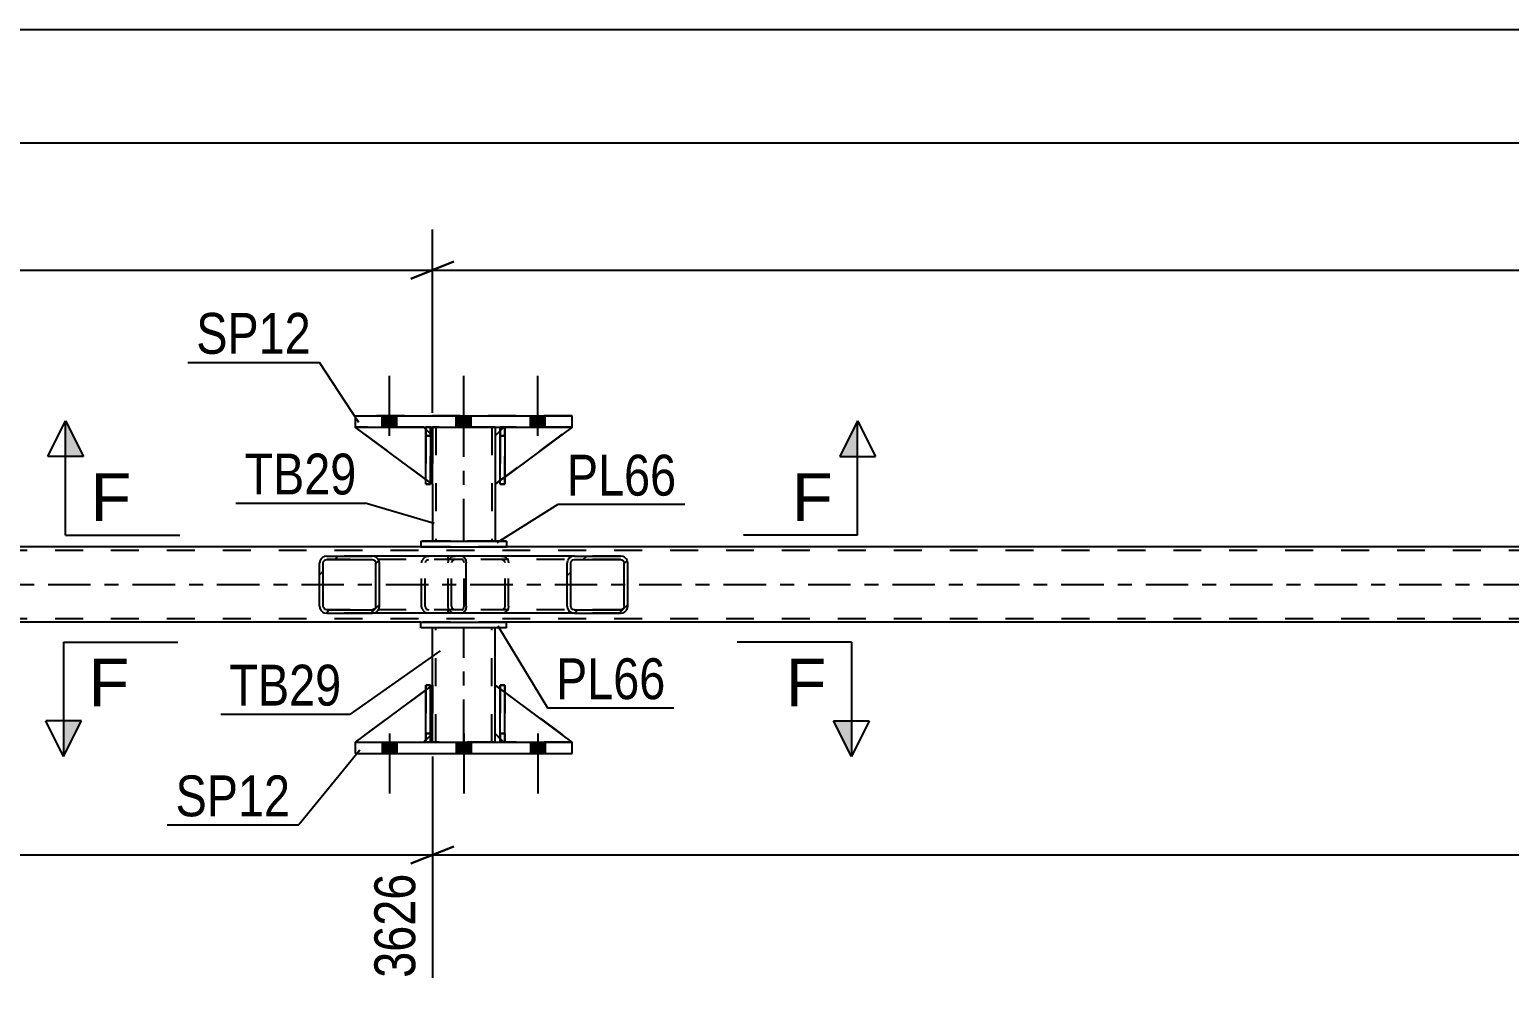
# Model space of a CAD drawing. Header units: millimetres. Extents: x 0 to 841, y 0 to 594.
# Drawn here: x 132.6 to 236.3, y 203.1 to 270.2 of the extents above; entities that cross this region are included whole.
import ezdxf

# ---------------------------------------------------------------- set-up
doc = ezdxf.new("R2010")
doc.units = ezdxf.units.MM
doc.linetypes.add('DXK_LINE_DOT2', pattern=[3.9198, 1.9599, -1.9599])
doc.linetypes.add('DXK_LINE_DOT3', pattern=[5.9187, 2.979, -0.9799, 0.9799, -0.9799])
doc.styles.add('Arial', font='arial.ttf', dxfattribs={"height": 0.2})
doc.styles.add('Arial Narrow', font='ARIALN.TTF', dxfattribs={"height": 0.2})

# ---------------------------------------------------------------- blocks, each defined once
blk = doc.blocks.new('Part-247646094-2547 - 2419')
at = {"color": 2, "linetype": 'Continuous'}
for p, q in [((165.89, 242.34), (165.57, 242.34)), ((165.57, 242.34), (165.57, 242.34)), ((165.57, 238.34), (165.57, 242.34)), ((165.89, 242.34), (165.89, 242.34)), ((165.89, 242.34), (165.89, 238.34)), ((165.89, 238.34), (165.57, 238.34))]:
    blk.add_line(p, q, dxfattribs=at)
at = {"color": 7, "linetype": 'DXK_LINE_DOT2'}
for p, q in [((165.89, 242.34), (165.57, 242.34)), ((165.57, 242.34), (165.57, 241.74)), ((165.89, 241.74), (165.57, 241.74)), ((165.57, 241.74), (165.57, 238.34)), ((165.89, 241.74), (165.89, 242.34)), ((165.89, 238.34), (165.89, 241.74))]:
    blk.add_line(p, q, dxfattribs=at)
blk = doc.blocks.new('Part-247646094-2550 - 2419')
at = {"color": 2, "linetype": 'Continuous'}
for p, q in [((160.37, 238.67), (155.42, 242.34)), ((160.37, 242.18), (160.22, 242.34)), ((160.82, 241.74), (160.69, 241.86)), ((160.82, 241.74), (160.82, 241.74)), ((160.82, 238.34), (160.82, 241.74)), ((160.69, 238.43), (160.82, 238.34)), ((160.82, 238.34), (160.82, 238.34))]:
    blk.add_line(p, q, dxfattribs=at)
at = {"color": 7, "linetype": 'DXK_LINE_DOT2'}
for p, q in [((160.22, 242.34), (155.42, 242.34)), ((160.22, 242.34), (160.82, 241.74)), ((160.69, 241.86), (160.37, 242.18)), ((160.82, 241.74), (160.82, 238.34)), ((160.69, 238.43), (160.37, 238.67))]:
    blk.add_line(p, q, dxfattribs=at)
blk = doc.blocks.new('Bolt-247646094-2422 - 2419')
at = {"linetype": 'Continuous'}
for points in [[(158.34, 220.26), (157.3, 220.26), (157.3, 219.46), (158.34, 219.46)], [(158.34, 220.26), (157.3, 220.26), (157.3, 219.46), (158.34, 219.46)], [(158.34, 220.26), (157.3, 220.26), (157.3, 219.46), (158.34, 219.46)], [(163.54, 220.26), (162.5, 220.26), (162.5, 219.46), (163.54, 219.46)], [(163.54, 220.26), (162.5, 220.26), (162.5, 219.46), (163.54, 219.46)], [(168.74, 220.26), (167.7, 220.26), (167.7, 219.46), (168.74, 219.46)], [(168.74, 220.26), (167.7, 220.26), (167.7, 219.46), (168.74, 219.46)], [(168.74, 220.26), (167.7, 220.26), (167.7, 219.46), (168.74, 219.46)]]:
    blk.add_hatch(color=1, dxfattribs=at).paths.add_polyline_path(points)
at = {"color": 1, "linetype": 'Continuous'}
for p, q in [((157.3, 220.26), (157.3, 219.46)), ((157.3, 220.26), (157.3, 219.46)), ((157.3, 220.26), (157.3, 219.46)), ((157.82, 220.86), (157.82, 216.66)), ((157.82, 220.86), (157.82, 216.66)), ((157.82, 220.86), (157.82, 216.66)), ((158.34, 220.26), (158.34, 219.46)), ((158.34, 220.26), (158.34, 219.46)), ((158.34, 220.26), (158.34, 219.46)), ((162.5, 220.26), (162.5, 219.46)), ((162.5, 220.26), (162.5, 219.46)), ((163.02, 220.86), (163.02, 216.66)), ((163.02, 220.86), (163.02, 216.66)), ((163.54, 220.26), (163.54, 219.46)), ((163.54, 220.26), (163.54, 219.46)), ((167.7, 220.26), (167.7, 219.46)), ((167.7, 220.26), (167.7, 219.46)), ((167.7, 220.26), (167.7, 219.46)), ((168.22, 220.86), (168.22, 216.66)), ((168.22, 220.86), (168.22, 216.66)), ((168.22, 220.86), (168.22, 216.66)), ((168.74, 220.26), (168.74, 219.46)), ((168.74, 220.26), (168.74, 219.46)), ((168.74, 220.26), (168.74, 219.46))]:
    blk.add_line(p, q, dxfattribs=at)
blk = doc.blocks.new('Part-247646094-2551 - 2419')
at = {"color": 7, "linetype": 'DXK_LINE_DOT2'}
for p, q in [((165.82, 242.34), (165.22, 241.74)), ((165.22, 238.34), (170.62, 242.34)), ((165.22, 241.74), (165.22, 238.34)), ((170.62, 242.34), (165.82, 242.34))]:
    blk.add_line(p, q, dxfattribs=at)
blk = doc.blocks.new('Bolt-247646094-2423 - 2419')
at = {"linetype": 'Continuous'}
for points in [[(157.3, 242.34), (158.34, 242.34), (158.34, 243.14), (157.3, 243.14)], [(157.3, 242.34), (158.34, 242.34), (158.34, 243.14), (157.3, 243.14)], [(157.3, 242.34), (158.34, 242.34), (158.34, 243.14), (157.3, 243.14)], [(162.5, 242.34), (163.54, 242.34), (163.54, 243.14), (162.5, 243.14)], [(162.5, 242.34), (163.54, 242.34), (163.54, 243.14), (162.5, 243.14)], [(167.7, 242.34), (168.74, 242.34), (168.74, 243.14), (167.7, 243.14)], [(167.7, 242.34), (168.74, 242.34), (168.74, 243.14), (167.7, 243.14)], [(167.7, 242.34), (168.74, 242.34), (168.74, 243.14), (167.7, 243.14)]]:
    blk.add_hatch(color=1, dxfattribs=at).paths.add_polyline_path(points)
at = {"color": 1, "linetype": 'Continuous'}
for p, q in [((157.82, 241.74), (157.82, 245.94)), ((157.82, 241.74), (157.82, 245.94)), ((157.82, 241.74), (157.82, 245.94)), ((163.02, 241.74), (163.02, 245.94)), ((163.02, 241.74), (163.02, 245.94)), ((168.22, 241.74), (168.22, 245.94)), ((168.22, 241.74), (168.22, 245.94)), ((168.22, 241.74), (168.22, 245.94)), ((157.3, 242.34), (157.3, 243.14)), ((157.3, 242.34), (157.3, 243.14)), ((157.3, 242.34), (157.3, 243.14)), ((158.34, 242.34), (158.34, 243.14)), ((158.34, 242.34), (158.34, 243.14)), ((158.34, 242.34), (158.34, 243.14)), ((162.5, 242.34), (162.5, 243.14)), ((162.5, 242.34), (162.5, 243.14)), ((163.54, 242.34), (163.54, 243.14)), ((163.54, 242.34), (163.54, 243.14)), ((167.7, 242.34), (167.7, 243.14)), ((167.7, 242.34), (167.7, 243.14)), ((167.7, 242.34), (167.7, 243.14)), ((168.74, 242.34), (168.74, 243.14)), ((168.74, 242.34), (168.74, 243.14)), ((168.74, 242.34), (168.74, 243.14))]:
    blk.add_line(p, q, dxfattribs=at)
blk = doc.blocks.new('Part-247646094-2633 - 2419')
at = {"color": 2, "linetype": 'Continuous'}
for p, q in [((160.82, 224.26), (160.82, 228.26)), ((165.22, 224.26), (165.22, 228.26)), ((160.82, 220.26), (160.82, 220.86)), ((165.22, 220.26), (165.22, 220.86))]:
    blk.add_line(p, q, dxfattribs=at)
at = {"color": 7, "linetype": 'DXK_LINE_DOT2'}
for p, q in [((165.22, 228.26), (160.82, 228.26)), ((161.06, 220.26), (161.06, 228.26)), ((164.98, 220.26), (164.98, 228.26)), ((160.82, 220.86), (160.82, 224.26)), ((165.22, 220.86), (165.22, 224.26)), ((165.22, 220.26), (160.82, 220.26)), ((160.82, 220.26), (160.82, 220.26)), ((160.82, 220.26), (165.22, 220.26)), ((161.06, 220.26), (161.06, 220.26)), ((164.98, 220.26), (164.98, 220.26)), ((165.22, 220.26), (165.22, 220.26))]:
    blk.add_line(p, q, dxfattribs=at)
at = {"color": 7, "linetype": 'DXK_LINE_DOT3'}
blk.add_line((163.02, 220.26), (163.02, 228.26), dxfattribs=at)
blk = doc.blocks.new('Part-247646094-2607 - 2419')
at = {"color": 2, "linetype": 'Continuous'}
for p, q in [((165.22, 220.86), (165.22, 224.26)), ((165.57, 224), (165.22, 224.26)), ((170.62, 220.26), (165.89, 223.76)), ((165.57, 220.5), (165.22, 220.86))]:
    blk.add_line(p, q, dxfattribs=at)
at = {"color": 7, "linetype": 'DXK_LINE_DOT2'}
for p, q in [((165.89, 223.76), (165.57, 224)), ((165.82, 220.26), (165.57, 220.5)), ((170.62, 220.26), (165.82, 220.26)), ((170.62, 220.26), (170.62, 220.26)), ((170.62, 220.26), (170.62, 220.26))]:
    blk.add_line(p, q, dxfattribs=at)
blk = doc.blocks.new('Part-247646094-2548 - 2419')
at = {"color": 2, "linetype": 'Continuous'}
for p, q in [((160.69, 242.34), (160.37, 242.34)), ((160.37, 242.34), (160.37, 242.34)), ((160.37, 238.34), (160.37, 242.34)), ((160.69, 242.34), (160.69, 242.34)), ((160.69, 242.34), (160.69, 238.34)), ((160.69, 238.34), (160.37, 238.34))]:
    blk.add_line(p, q, dxfattribs=at)
at = {"color": 7, "linetype": 'DXK_LINE_DOT2'}
for p, q in [((160.69, 242.34), (160.37, 242.34)), ((160.37, 242.34), (160.37, 241.74)), ((160.69, 241.74), (160.37, 241.74)), ((160.37, 241.74), (160.37, 238.34)), ((160.69, 241.74), (160.69, 242.34)), ((160.69, 238.34), (160.69, 241.74))]:
    blk.add_line(p, q, dxfattribs=at)
blk = doc.blocks.new('Part-247646094-2549 - 2419')
at = {"color": 7, "linetype": 'DXK_LINE_DOT2'}
for p, q in [((160.82, 238.34), (155.42, 242.34)), ((155.42, 242.34), (160.22, 242.34)), ((160.22, 242.34), (160.82, 241.74)), ((160.82, 241.74), (160.22, 242.34)), ((160.82, 241.74), (160.82, 238.34)), ((160.82, 241.74), (160.82, 241.74)), ((160.82, 241.74), (160.82, 238.34))]:
    blk.add_line(p, q, dxfattribs=at)
blk = doc.blocks.new('Part-247646094-2555 - 2419')
at = {"linetype": 'Continuous'}
h = blk.add_hatch(dxfattribs=at)
h.set_pattern_fill('', scale=0.7, style=0, pattern_type=0)
h.set_pattern_definition([(45, (174.483, 233.0014), (-1.57154, 1.57154), [])])
h.paths.add_polyline_path([(174.52, 232.82), (174.48, 233), (174.37, 233.16), (174.21, 233.26), (174.01, 233.3), (170.78, 233.3), (170.58, 233.26), (170.41, 233.16), (170.3, 233), (170.27, 232.82), (170.27, 229.78), (170.3, 229.59), (170.41, 229.44), (170.58, 229.33), (170.78, 229.3), (174.01, 229.3), (174.21, 229.33), (174.37, 229.44), (174.48, 229.59), (174.52, 229.78)])
h.paths.add_polyline_path([(174.25, 229.69), (174.19, 229.61), (174.11, 229.56), (174.01, 229.54), (170.78, 229.54), (170.68, 229.56), (170.6, 229.61), (170.54, 229.69), (170.52, 229.78), (170.52, 232.82), (170.54, 232.91), (170.6, 232.99), (170.68, 233.04), (170.78, 233.06), (174.01, 233.06), (174.11, 233.04), (174.19, 232.99), (174.25, 232.91), (174.27, 232.82), (174.27, 229.78)])
at = {"color": 7, "linetype": 'DXK_LINE_DOT2'}
for p, q in [((161.92, 232.82), (161.95, 233)), ((161.92, 229.78), (161.92, 232.82)), ((162.19, 232.91), (162.17, 232.82)), ((162.17, 229.78), (162.17, 232.82)), ((162.25, 232.99), (162.19, 232.91)), ((162.23, 233.26), (162.43, 233.3)), ((162.33, 233.04), (162.25, 232.99)), ((162.43, 233.06), (162.33, 233.04)), ((165.66, 233.3), (162.43, 233.3)), ((174.01, 233.06), (162.43, 233.06)), ((165.66, 233.3), (165.86, 233.26)), ((165.76, 233.04), (165.66, 233.06)), ((165.84, 232.99), (165.76, 233.04)), ((165.9, 232.91), (165.84, 232.99)), ((165.92, 232.82), (165.9, 232.91)), ((165.92, 229.78), (165.92, 232.82)), ((166.13, 233), (166.17, 232.82)), ((166.17, 229.78), (166.17, 232.82)), ((174.01, 233.3), (170.78, 233.3)), ((161.95, 229.59), (161.92, 229.78)), ((162.17, 229.78), (162.19, 229.69)), ((162.19, 229.69), (162.25, 229.61)), ((162.43, 229.3), (162.23, 229.33)), ((162.25, 229.61), (162.33, 229.56)), ((162.33, 229.56), (162.43, 229.54)), ((174.01, 229.54), (162.43, 229.54)), ((165.66, 229.3), (162.43, 229.3)), ((165.66, 229.54), (165.76, 229.56)), ((165.86, 229.33), (165.66, 229.3)), ((165.76, 229.56), (165.84, 229.61)), ((165.84, 229.61), (165.9, 229.69)), ((165.9, 229.69), (165.92, 229.78)), ((166.17, 229.78), (166.13, 229.59)), ((174.01, 229.3), (170.78, 229.3))]:
    blk.add_line(p, q, dxfattribs=at)
at = {"color": 2, "linetype": 'Continuous'}
for p, q in [((170.78, 233.3), (162.91, 233.3)), ((170.3, 233), (170.27, 232.82)), ((170.27, 229.78), (170.27, 232.82)), ((170.52, 232.82), (170.54, 232.91)), ((170.52, 229.78), (170.52, 232.82)), ((170.54, 232.91), (170.6, 232.99)), ((170.78, 233.3), (170.58, 233.26)), ((170.6, 232.99), (170.68, 233.04)), ((170.68, 233.04), (170.78, 233.06)), ((170.78, 233.3), (174.01, 233.3)), ((170.78, 233.06), (174.01, 233.06)), ((174.21, 233.26), (174.01, 233.3)), ((174.01, 233.06), (174.11, 233.04)), ((174.11, 233.04), (174.19, 232.99)), ((174.19, 232.99), (174.25, 232.91)), ((174.25, 232.91), (174.27, 232.82)), ((174.27, 229.78), (174.27, 232.82)), ((174.52, 232.82), (174.48, 233)), ((174.52, 229.78), (174.52, 232.82)), ((170.78, 229.3), (162.91, 229.3)), ((170.27, 229.78), (170.3, 229.59)), ((170.54, 229.69), (170.52, 229.78)), ((170.6, 229.61), (170.54, 229.69)), ((170.58, 229.33), (170.78, 229.3)), ((170.68, 229.56), (170.6, 229.61)), ((170.78, 229.54), (170.68, 229.56)), ((170.78, 229.54), (174.01, 229.54)), ((170.78, 229.3), (174.01, 229.3)), ((174.11, 229.56), (174.01, 229.54)), ((174.01, 229.3), (174.21, 229.33)), ((174.19, 229.61), (174.11, 229.56)), ((174.25, 229.69), (174.19, 229.61)), ((174.27, 229.78), (174.25, 229.69)), ((174.48, 229.59), (174.52, 229.78))]:
    blk.add_line(p, q, dxfattribs=at)
at = {"color": 7, "linetype": 'DXK_LINE_DOT2'}
for centre, start, end in [((162.41, 232.8), 110.7584, 155.6801), ((165.68, 232.8), 24.32, 69.2417), ((162.41, 229.8), 204.32, 249.2417), ((165.68, 229.8), 290.7584, 335.6801)]:
    blk.add_arc(centre, 0.496, start, end, dxfattribs=at)
at = {"color": 2, "linetype": 'Continuous'}
for centre, start, end in [((170.76, 232.8), 110.7584, 155.6801), ((174.03, 232.8), 24.32, 69.2417), ((170.76, 229.8), 204.32, 249.2417), ((174.03, 229.8), 290.7584, 335.6801)]:
    blk.add_arc(centre, 0.496, start, end, dxfattribs=at)
blk = doc.blocks.new('Part-247646094-2491 - 2419')
at = {"color": 2, "linetype": 'Continuous'}
for p, q in [((160.02, 233.94), (68.78, 233.94)), ((736.06, 233.94), (166.02, 233.94)), ((160.02, 228.66), (68.78, 228.66)), ((330.29, 228.66), (166.02, 228.66))]:
    blk.add_line(p, q, dxfattribs=at)
at = {"color": 7, "linetype": 'DXK_LINE_DOT2'}
for p, q in [((736.06, 233.7), (68.78, 233.7)), ((166.02, 233.94), (160.02, 233.94)), ((736.06, 228.9), (68.78, 228.9)), ((166.02, 228.66), (160.02, 228.66))]:
    blk.add_line(p, q, dxfattribs=at)
at = {"color": 7, "linetype": 'DXK_LINE_DOT3'}
blk.add_line((68.78, 231.3), (736.06, 231.3), dxfattribs=at)
blk = doc.blocks.new('Part-247646094-2557 - 2419')
at = {"linetype": 'Continuous'}
h = blk.add_hatch(dxfattribs=at)
h.set_pattern_fill('', scale=0.7, style=0, pattern_type=0)
h.set_pattern_definition([(45, (157.0725, 233.0014), (-1.57154, 1.57154), [])])
h.paths.add_polyline_path([(157.11, 232.82), (157.07, 233), (156.96, 233.16), (156.8, 233.26), (156.61, 233.3), (153.42, 233.3), (153.23, 233.26), (153.07, 233.16), (152.96, 233), (152.92, 232.82), (152.92, 229.78), (152.96, 229.59), (153.07, 229.44), (153.23, 229.33), (153.42, 229.3), (156.61, 229.3), (156.8, 229.33), (156.96, 229.44), (157.07, 229.59), (157.11, 229.78)])
h.paths.add_polyline_path([(156.84, 229.69), (156.79, 229.61), (156.7, 229.56), (156.61, 229.54), (153.42, 229.54), (153.33, 229.56), (153.25, 229.61), (153.19, 229.69), (153.17, 229.78), (153.17, 232.82), (153.19, 232.91), (153.25, 232.99), (153.33, 233.04), (153.42, 233.06), (156.61, 233.06), (156.7, 233.04), (156.79, 232.99), (156.84, 232.91), (156.86, 232.82), (156.86, 229.78)])
at = {"color": 2, "linetype": 'Continuous'}
for p, q in [((152.96, 233), (152.92, 232.82)), ((152.92, 229.78), (152.92, 232.82)), ((153.17, 232.82), (153.19, 232.91)), ((153.17, 229.78), (153.17, 232.82)), ((153.19, 232.91), (153.25, 232.99)), ((153.42, 233.3), (153.23, 233.26)), ((153.25, 232.99), (153.33, 233.04)), ((153.33, 233.04), (153.42, 233.06)), ((153.42, 233.3), (156.61, 233.3)), ((153.42, 233.06), (156.61, 233.06)), ((162.91, 233.3), (156.61, 233.3)), ((156.8, 233.26), (156.61, 233.3)), ((156.61, 233.06), (156.7, 233.04)), ((156.7, 233.04), (156.79, 232.99)), ((156.79, 232.99), (156.84, 232.91)), ((156.84, 232.91), (156.86, 232.82)), ((156.86, 229.78), (156.86, 232.82)), ((157.11, 232.82), (157.07, 233)), ((157.11, 229.78), (157.11, 232.82)), ((162.91, 233.3), (163.01, 233.26)), ((163.01, 233.26), (163.1, 233.16)), ((163.1, 233.16), (163.16, 233)), ((163.16, 233), (163.18, 232.82)), ((163.18, 229.78), (163.18, 232.82)), ((152.92, 229.78), (152.96, 229.59)), ((153.19, 229.69), (153.17, 229.78)), ((153.25, 229.61), (153.19, 229.69)), ((153.23, 229.33), (153.42, 229.3)), ((153.33, 229.56), (153.25, 229.61)), ((153.42, 229.54), (153.33, 229.56)), ((153.42, 229.54), (156.61, 229.54)), ((153.42, 229.3), (156.61, 229.3)), ((156.7, 229.56), (156.61, 229.54)), ((156.61, 229.3), (156.8, 229.33)), ((162.91, 229.3), (156.61, 229.3)), ((156.79, 229.61), (156.7, 229.56)), ((156.84, 229.69), (156.79, 229.61)), ((156.86, 229.78), (156.84, 229.69)), ((157.07, 229.59), (157.11, 229.78)), ((163.01, 229.33), (162.91, 229.3)), ((163.1, 229.44), (163.01, 229.33)), ((163.16, 229.59), (163.1, 229.44)), ((163.18, 229.78), (163.16, 229.59))]:
    blk.add_line(p, q, dxfattribs=at)
at = {"color": 7, "linetype": 'DXK_LINE_DOT2'}
for p, q in [((156.61, 233.3), (153.42, 233.3)), ((162.91, 233.06), (153.42, 233.06)), ((160.07, 232.82), (160.11, 233)), ((160.07, 229.78), (160.07, 232.82)), ((160.34, 232.91), (160.32, 232.82)), ((160.32, 229.78), (160.32, 232.82)), ((160.4, 232.99), (160.34, 232.91)), ((160.38, 233.26), (160.57, 233.3)), ((160.4, 232.99), (160.42, 233)), ((160.42, 233), (160.48, 233.04)), ((160.48, 233.04), (160.57, 233.06)), ((161.92, 233.06), (161.92, 233.3)), ((162.96, 233.04), (162.91, 233.06)), ((163, 232.99), (162.96, 233.04)), ((163.03, 232.91), (163, 232.99)), ((163.04, 232.82), (163.03, 232.91)), ((163.04, 229.78), (163.04, 232.82)), ((162.91, 229.54), (153.42, 229.54)), ((156.61, 229.3), (153.42, 229.3)), ((160.11, 229.59), (160.07, 229.78)), ((160.32, 229.78), (160.34, 229.69)), ((160.34, 229.69), (160.4, 229.61)), ((160.57, 229.3), (160.38, 229.33)), ((160.4, 229.61), (160.42, 229.59)), ((160.42, 229.59), (160.48, 229.56)), ((160.48, 229.56), (160.57, 229.54)), ((161.92, 229.3), (161.92, 229.54)), ((162.91, 229.54), (162.96, 229.56)), ((162.96, 229.56), (163, 229.61)), ((163, 229.61), (163.03, 229.69)), ((163.03, 229.69), (163.04, 229.78))]:
    blk.add_line(p, q, dxfattribs=at)
at = {"color": 2, "linetype": 'Continuous'}
for centre, start, end in [((153.41, 232.8), 111.1941, 156.1506), ((156.62, 232.8), 23.8494, 68.8059), ((153.41, 229.79), 203.8494, 248.8059), ((156.62, 229.79), 291.1941, 336.1506)]:
    blk.add_arc(centre, 0.492, start, end, dxfattribs=at)
at = {"color": 7, "linetype": 'DXK_LINE_DOT2'}
for centre, start, end in [((160.56, 232.8), 111.1941, 156.1506), ((160.56, 229.79), 203.8495, 248.8059)]:
    blk.add_arc(centre, 0.492, start, end, dxfattribs=at)
blk = doc.blocks.new('Part-247646094-2546 - 2419')
at = {"color": 7, "linetype": 'DXK_LINE_DOT2'}
for p, q in [((160.37, 241.74), (160.37, 242.34)), ((160.37, 242.34), (160.37, 242.34)), ((160.37, 242.34), (160.37, 238.34)), ((160.37, 242.34), (160.69, 242.34)), ((160.37, 242.34), (160.69, 242.34)), ((160.37, 238.34), (160.37, 241.74)), ((160.37, 241.74), (160.69, 241.74)), ((160.69, 242.34), (160.69, 241.74)), ((160.69, 242.34), (160.69, 242.34)), ((160.69, 238.34), (160.69, 242.34)), ((160.69, 241.74), (160.69, 238.34)), ((160.37, 238.34), (160.69, 238.34))]:
    blk.add_line(p, q, dxfattribs=at)
blk = doc.blocks.new('Part-247646094-2593 - 2419')
at = {"color": 2, "linetype": 'Continuous'}
for p, q in [((165.57, 242.09), (165.22, 241.74)), ((165.22, 241.74), (165.22, 238.34)), ((170.62, 242.34), (165.89, 238.84)), ((165.57, 238.6), (165.22, 238.34))]:
    blk.add_line(p, q, dxfattribs=at)
at = {"color": 7, "linetype": 'DXK_LINE_DOT2'}
for p, q in [((165.82, 242.34), (165.57, 242.09)), ((170.62, 242.34), (165.82, 242.34)), ((165.89, 238.84), (165.57, 238.6))]:
    blk.add_line(p, q, dxfattribs=at)
blk = doc.blocks.new('Part-247646094-2594 - 2419')
at = {"color": 7, "linetype": 'DXK_LINE_DOT2'}
for p, q in [((165.89, 224.26), (165.57, 224.26)), ((165.57, 220.86), (165.57, 224.26)), ((165.57, 220.26), (165.57, 224.26)), ((165.89, 224.26), (165.89, 220.86)), ((165.89, 220.26), (165.89, 224.26)), ((165.89, 220.86), (165.57, 220.86)), ((165.57, 220.26), (165.57, 220.86)), ((165.89, 220.26), (165.57, 220.26)), ((165.89, 220.86), (165.89, 220.26)), ((165.89, 220.26), (165.89, 220.26))]:
    blk.add_line(p, q, dxfattribs=at)
blk = doc.blocks.new('Part-247646094-2595 - 2419')
at = {"color": 7, "linetype": 'DXK_LINE_DOT2'}
for p, q in [((160.69, 224.26), (160.37, 224.26)), ((160.37, 220.86), (160.37, 224.26)), ((160.37, 220.26), (160.37, 224.26)), ((160.69, 224.26), (160.69, 220.86)), ((160.69, 220.26), (160.69, 224.26)), ((160.69, 220.86), (160.37, 220.86)), ((160.37, 220.26), (160.37, 220.86)), ((160.69, 220.26), (160.37, 220.26)), ((160.69, 220.86), (160.69, 220.26)), ((160.69, 220.26), (160.69, 220.26))]:
    blk.add_line(p, q, dxfattribs=at)
blk = doc.blocks.new('Part-247646094-2596 - 2419')
at = {"color": 2, "linetype": 'Continuous'}
for p, q in [((165.57, 220.26), (165.57, 224.26)), ((165.57, 224.26), (165.89, 224.26)), ((165.89, 220.26), (165.89, 224.26)), ((165.57, 220.26), (165.57, 220.26)), ((165.57, 220.26), (165.89, 220.26)), ((165.89, 220.26), (165.89, 220.26))]:
    blk.add_line(p, q, dxfattribs=at)
at = {"color": 7, "linetype": 'DXK_LINE_DOT2'}
for p, q in [((165.57, 224.26), (165.57, 220.86)), ((165.89, 220.86), (165.89, 224.26)), ((165.57, 220.86), (165.57, 220.26)), ((165.57, 220.86), (165.89, 220.86)), ((165.57, 220.26), (165.89, 220.26)), ((165.89, 220.26), (165.89, 220.86))]:
    blk.add_line(p, q, dxfattribs=at)
blk = doc.blocks.new('Part-247646094-2597 - 2419')
at = {"color": 2, "linetype": 'Continuous'}
for p, q in [((160.37, 220.26), (160.37, 224.26)), ((160.37, 224.26), (160.69, 224.26)), ((160.69, 220.26), (160.69, 224.26)), ((160.37, 220.26), (160.37, 220.26)), ((160.37, 220.26), (160.69, 220.26)), ((160.69, 220.26), (160.69, 220.26))]:
    blk.add_line(p, q, dxfattribs=at)
at = {"color": 7, "linetype": 'DXK_LINE_DOT2'}
for p, q in [((160.37, 224.26), (160.37, 220.86)), ((160.69, 220.86), (160.69, 224.26)), ((160.37, 220.86), (160.37, 220.26)), ((160.37, 220.86), (160.69, 220.86)), ((160.37, 220.26), (160.69, 220.26)), ((160.69, 220.26), (160.69, 220.86))]:
    blk.add_line(p, q, dxfattribs=at)
blk = doc.blocks.new('Part-247646094-2598 - 2419')
at = {"color": 7, "linetype": 'DXK_LINE_DOT2'}
for p, q in [((160.82, 224.26), (155.42, 220.26)), ((160.82, 220.86), (160.82, 224.26)), ((160.82, 224.26), (160.82, 220.86)), ((155.42, 220.26), (160.22, 220.26)), ((160.22, 220.26), (160.82, 220.86)), ((160.82, 220.86), (160.22, 220.26)), ((160.82, 220.86), (160.82, 220.86))]:
    blk.add_line(p, q, dxfattribs=at)
blk = doc.blocks.new('Part-247646094-2605 - 2419')
at = {"color": 7, "linetype": 'DXK_LINE_DOT2'}
for p, q in [((160.69, 224.16), (160.37, 223.93)), ((160.82, 220.86), (160.82, 224.26)), ((155.42, 220.26), (160.22, 220.26)), ((160.82, 220.86), (160.22, 220.26)), ((160.69, 220.73), (160.37, 220.41))]:
    blk.add_line(p, q, dxfattribs=at)
at = {"color": 2, "linetype": 'Continuous'}
for p, q in [((160.82, 224.26), (160.69, 224.16)), ((160.82, 220.86), (160.82, 224.26)), ((160.37, 223.93), (155.42, 220.26)), ((160.37, 220.41), (160.22, 220.26)), ((160.82, 220.86), (160.69, 220.73)), ((160.82, 220.86), (160.82, 220.86))]:
    blk.add_line(p, q, dxfattribs=at)
blk = doc.blocks.new('Part-247646094-2606 - 2419')
at = {"color": 7, "linetype": 'DXK_LINE_DOT2'}
for p, q in [((165.22, 220.86), (165.22, 224.26)), ((165.22, 224.26), (170.62, 220.26)), ((165.82, 220.26), (165.22, 220.86)), ((170.62, 220.26), (165.82, 220.26))]:
    blk.add_line(p, q, dxfattribs=at)
blk = doc.blocks.new('Part-247646094-2612 - 2419')
at = {"color": 2, "linetype": 'Continuous'}
for p, q in [((155.42, 220.26), (155.42, 219.46)), ((155.42, 220.26), (170.62, 220.26)), ((170.62, 219.46), (170.62, 220.26)), ((155.42, 219.46), (170.62, 219.46))]:
    blk.add_line(p, q, dxfattribs=at)
at = {"color": 7, "linetype": 'DXK_LINE_DOT2'}
for p, q in [((155.42, 220.26), (170.62, 220.26)), ((155.42, 219.46), (170.62, 219.46))]:
    blk.add_line(p, q, dxfattribs=at)
blk = doc.blocks.new('Part-247646094-2617 - 2419')
at = {"color": 2, "linetype": 'Continuous'}
for p, q in [((155.42, 243.14), (170.62, 243.14)), ((155.42, 243.14), (155.42, 242.34)), ((170.62, 242.34), (170.62, 243.14)), ((155.42, 242.34), (170.62, 242.34))]:
    blk.add_line(p, q, dxfattribs=at)
at = {"color": 7, "linetype": 'DXK_LINE_DOT2'}
for p, q in [((170.62, 243.14), (155.42, 243.14)), ((155.42, 242.34), (170.62, 242.34))]:
    blk.add_line(p, q, dxfattribs=at)
blk = doc.blocks.new('Part-247646094-2638 - 2419')
at = {"color": 2, "linetype": 'Continuous'}
for p, q in [((160.02, 228.66), (166.02, 228.66)), ((160.02, 228.26), (160.02, 228.66)), ((166.02, 228.26), (160.02, 228.26)), ((166.02, 228.26), (166.02, 228.66))]:
    blk.add_line(p, q, dxfattribs=at)
at = {"color": 7, "linetype": 'DXK_LINE_DOT2'}
for p, q in [((166.02, 228.66), (160.02, 228.66)), ((166.02, 228.26), (160.02, 228.26))]:
    blk.add_line(p, q, dxfattribs=at)
blk = doc.blocks.new('Part-247646094-2643 - 2419')
at = {"color": 2, "linetype": 'Continuous'}
for p, q in [((160.02, 234.34), (166.02, 234.34)), ((160.02, 234.34), (160.02, 233.94)), ((160.02, 233.94), (166.02, 233.94)), ((166.02, 234.34), (166.02, 233.94))]:
    blk.add_line(p, q, dxfattribs=at)
at = {"color": 7, "linetype": 'DXK_LINE_DOT2'}
for p, q in [((160.02, 234.34), (160.02, 234.34)), ((166.02, 234.34), (160.02, 234.34)), ((160.02, 233.94), (166.02, 233.94)), ((166.02, 234.34), (166.02, 234.34))]:
    blk.add_line(p, q, dxfattribs=at)
blk = doc.blocks.new('Part-247646094-2648 - 2419')
at = {"color": 2, "linetype": 'Continuous'}
for p, q in [((160.82, 242.34), (160.82, 241.74)), ((165.22, 242.34), (165.22, 241.74)), ((160.82, 238.34), (160.82, 234.34)), ((165.22, 238.34), (165.22, 234.34))]:
    blk.add_line(p, q, dxfattribs=at)
at = {"color": 7, "linetype": 'DXK_LINE_DOT2'}
for p, q in [((165.22, 242.34), (160.82, 242.34)), ((160.82, 242.34), (160.82, 242.34)), ((160.82, 242.34), (160.82, 242.34)), ((165.22, 242.34), (160.82, 242.34)), ((160.82, 241.74), (160.82, 238.34)), ((161.06, 242.34), (161.06, 234.34)), ((164.98, 242.34), (164.98, 234.34)), ((165.22, 242.34), (165.22, 242.34)), ((165.22, 242.34), (165.22, 242.34)), ((165.22, 241.74), (165.22, 238.34)), ((165.22, 234.34), (160.82, 234.34))]:
    blk.add_line(p, q, dxfattribs=at)
at = {"color": 7, "linetype": 'DXK_LINE_DOT3'}
blk.add_line((163.02, 234.34), (163.02, 242.34), dxfattribs=at)
blk = doc.blocks.new('Part-247646094-2651 - 2419')
at = {"color": 7, "linetype": 'DXK_LINE_DOT2'}
for p, q in [((165.57, 241.74), (165.57, 242.34)), ((165.57, 242.34), (165.57, 242.34)), ((165.57, 242.34), (165.57, 238.34)), ((165.57, 242.34), (165.89, 242.34)), ((165.57, 242.34), (165.89, 242.34)), ((165.57, 238.34), (165.57, 241.74)), ((165.57, 241.74), (165.89, 241.74)), ((165.89, 242.34), (165.89, 241.74)), ((165.89, 242.34), (165.89, 242.34)), ((165.89, 238.34), (165.89, 242.34)), ((165.89, 241.74), (165.89, 238.34)), ((165.57, 238.34), (165.89, 238.34))]:
    blk.add_line(p, q, dxfattribs=at)
blk = doc.blocks.new('StraightDimension-247646094-25884 - 2419')
at = {"color": 7, "linetype": 'Continuous'}
for p, q in [((160.82, 243.34), (160.82, 256.19)), ((162.32, 253.94), (159.32, 252.74)), ((160.82, 253.34), (331.09, 253.34))]:
    blk.add_line(p, q, dxfattribs=at)
blk = doc.blocks.new('StraightDimension-247646094-2729 - 2419')
at = {"color": 7, "linetype": 'Continuous'}
blk.add_line((59.52, 270.21), (736.68, 270.21), dxfattribs=at)
blk = doc.blocks.new('StraightDimension-247646094-2660 - 2419')
at = {"color": 7, "linetype": 'Continuous'}
blk.add_line((60.15, 262.26), (736.06, 262.26), dxfattribs=at)
blk = doc.blocks.new('StraightDimension-247646094-25885 - 2419')
at = {"color": 7, "linetype": 'Continuous'}
for p, q in [((60.16, 234.94), (60.16, 256.19)), ((160.82, 243.34), (160.82, 256.19)), ((61.66, 253.94), (58.66, 252.74)), ((60.16, 253.34), (160.82, 253.34)), ((159.32, 252.74), (162.32, 253.94))]:
    blk.add_line(p, q, dxfattribs=at)
at = {"color": 0}
blk.add_wipeout([(114.75, 254.09), (114.75, 258.29), (106.24, 258.29), (106.24, 254.09)], dxfattribs=at)
at = {"color": 3, "style": 'Arial Narrow'}
blk.add_text('3626', height=2.863, dxfattribs=at).set_placement((106.84, 254.69))
blk = doc.blocks.new('StraightDimension-247646094-25943 - 2419')
at = {"color": 7, "linetype": 'Continuous'}
for p, q in [((160.82, 219.26), (160.82, 203.74)), ((162.32, 212.95), (159.32, 211.75)), ((160.82, 212.35), (331.09, 212.35))]:
    blk.add_line(p, q, dxfattribs=at)
blk = doc.blocks.new('StraightDimension-247646094-25944 - 2419')
at = {"color": 7, "linetype": 'Continuous'}
for p, q in [((160.82, 219.26), (160.82, 203.74)), ((159.32, 211.75), (162.32, 212.95)), ((60.16, 212.35), (160.82, 212.35))]:
    blk.add_line(p, q, dxfattribs=at)
at = {"color": 0, "linetype": 'Continuous'}
blk.add_wipeout([(160.22, 211.65), (156.02, 211.65), (156.02, 203.14), (160.22, 203.14)], dxfattribs=at)
at = {"color": 3, "linetype": 'Continuous', "style": 'Arial Narrow'}
blk.add_text('3626', height=2.863, rotation=90.0002, dxfattribs=at).set_placement((159.62, 203.74))
blk = doc.blocks.new('Mark-247646094-2629 - 2419')
at = {"color": 30, "linetype": 'Continuous'}
for p in [(161.38, 226.65), (145.99, 222.22)]:
    blk.add_line(p, (155.05, 222.22), dxfattribs=at)
at = {"color": 0}
blk.add_wipeout([(154.45, 222.82), (154.45, 225.82), (146.59, 225.82), (146.59, 222.82)], dxfattribs=at)
blk.add_wipeout([(154.45, 222.82), (154.45, 225.82), (146.59, 225.82), (146.59, 222.82)], dxfattribs=at)
at = {"color": 3, "style": 'Arial Narrow'}
blk.add_text('TB29', height=2.863, dxfattribs=at).set_placement((146.59, 222.82))
blk = doc.blocks.new('Mark-247646094-2608 - 2419')
at = {"color": 30, "linetype": 'Continuous'}
for p in [(155.73, 219.7), (142.22, 214.46)]:
    blk.add_line(p, (151.46, 214.46), dxfattribs=at)
at = {"color": 0}
blk.add_wipeout([(150.86, 215.06), (150.86, 218.06), (142.82, 218.06), (142.82, 215.06)], dxfattribs=at)
blk.add_wipeout([(150.86, 215.06), (150.86, 218.06), (142.82, 218.06), (142.82, 215.06)], dxfattribs=at)
at = {"color": 3, "style": 'Arial Narrow'}
blk.add_text('SP12', height=2.863, dxfattribs=at).set_placement((142.82, 215.06))
blk = doc.blocks.new('Mark-247646094-2613 - 2419')
at = {"color": 30, "linetype": 'Continuous'}
for p in [(143.67, 246.88), (155.66, 242.67)]:
    blk.add_line(p, (152.91, 246.88), dxfattribs=at)
at = {"color": 0}
blk.add_wipeout([(152.31, 247.48), (152.31, 250.48), (144.27, 250.48), (144.27, 247.48)], dxfattribs=at)
blk.add_wipeout([(152.31, 247.48), (152.31, 250.48), (144.27, 250.48), (144.27, 247.48)], dxfattribs=at)
at = {"color": 3, "style": 'Arial Narrow'}
blk.add_text('SP12', height=2.863, dxfattribs=at).set_placement((144.27, 247.48))
blk = doc.blocks.new('Mark-247646094-2634 - 2419')
at = {"color": 30, "linetype": 'Continuous'}
for p, q in [((165.42, 228.42), (168.89, 222.67)), ((168.89, 222.67), (177.76, 222.67))]:
    blk.add_line(p, q, dxfattribs=at)
at = {"color": 0}
blk.add_wipeout([(177.16, 223.27), (177.16, 226.27), (169.49, 226.27), (169.49, 223.27)], dxfattribs=at)
blk.add_wipeout([(177.16, 223.27), (177.16, 226.27), (169.49, 226.27), (169.49, 223.27)], dxfattribs=at)
at = {"color": 3, "style": 'Arial Narrow'}
blk.add_text('PL66', height=2.863, dxfattribs=at).set_placement((169.49, 223.27))
blk = doc.blocks.new('Mark-247646094-2639 - 2419')
at = {"color": 30, "linetype": 'Continuous'}
for p, q in [((165.37, 234.25), (169.65, 236.94)), ((169.65, 236.94), (178.53, 236.94))]:
    blk.add_line(p, q, dxfattribs=at)
at = {"color": 0}
blk.add_wipeout([(177.93, 237.54), (177.93, 240.54), (170.25, 240.54), (170.25, 237.54)], dxfattribs=at)
blk.add_wipeout([(177.93, 237.54), (177.93, 240.54), (170.25, 240.54), (170.25, 237.54)], dxfattribs=at)
at = {"color": 3, "style": 'Arial Narrow'}
blk.add_text('PL66', height=2.863, dxfattribs=at).set_placement((170.25, 237.54))
blk = doc.blocks.new('Mark-247646094-2644 - 2419')
at = {"color": 30, "linetype": 'Continuous'}
for p in [(147.05, 237.02), (160.94, 235.58)]:
    blk.add_line(p, (156.11, 237.02), dxfattribs=at)
at = {"color": 0}
blk.add_wipeout([(155.51, 237.62), (155.51, 240.62), (147.65, 240.62), (147.65, 237.62)], dxfattribs=at)
blk.add_wipeout([(155.51, 237.62), (155.51, 240.62), (147.65, 240.62), (147.65, 237.62)], dxfattribs=at)
at = {"color": 3, "style": 'Arial Narrow'}
blk.add_text('TB29', height=2.863, dxfattribs=at).set_placement((147.65, 237.62))
blk = doc.blocks.new('SectionMark-247646094-2795 - 2419')
at = {"linetype": 'Continuous'}
for points in [[(134.97, 221.76), (136.22, 221.76), (134.97, 219.26)], [(188.95, 221.76), (190.2, 221.76), (190.2, 219.26)]]:
    blk.add_hatch(color=6, dxfattribs=at).paths.add_polyline_path(points)
at = {"color": 6, "linetype": 'Continuous'}
for p, q in [((134.97, 227.26), (142.97, 227.26)), ((134.97, 227.26), (134.97, 219.26)), ((190.2, 227.26), (182.2, 227.26)), ((190.2, 227.26), (190.2, 219.26)), ((134.97, 219.26), (133.72, 221.76)), ((136.22, 221.76), (133.72, 221.76)), ((134.97, 219.26), (136.22, 221.76)), ((188.95, 221.76), (191.45, 221.76)), ((190.2, 219.26), (188.95, 221.76)), ((191.45, 221.76), (190.2, 219.26))]:
    blk.add_line(p, q, dxfattribs=at)
at = {"color": 0, "linetype": 'Continuous'}
for points in [[(139.57, 222.76), (139.57, 226.26), (136.72, 226.26), (136.72, 222.76)], [(188.45, 222.76), (188.45, 226.26), (185.6, 226.26), (185.6, 222.76)]]:
    blk.add_wipeout(points, dxfattribs=at)
at = {"color": 3, "linetype": 'Continuous', "style": 'Arial'}
for p in [(136.72, 222.76), (185.6, 222.76)]:
    blk.add_text('F', height=3.34, dxfattribs=at).set_placement(p)
blk = doc.blocks.new('SectionMark-247646094-2797 - 2419')
at = {"linetype": 'Continuous'}
for points in [[(136.36, 240.27), (135.11, 240.27), (135.11, 242.77)], [(190.63, 240.27), (189.38, 240.27), (190.63, 242.77)]]:
    blk.add_hatch(color=6, dxfattribs=at).paths.add_polyline_path(points)
at = {"color": 6, "linetype": 'Continuous'}
for p, q in [((133.86, 240.27), (135.11, 242.77)), ((135.11, 234.77), (135.11, 242.77)), ((135.11, 242.77), (136.36, 240.27)), ((190.63, 242.77), (189.38, 240.27)), ((190.63, 234.77), (190.63, 242.77)), ((190.63, 242.77), (191.88, 240.27)), ((136.36, 240.27), (133.86, 240.27)), ((189.38, 240.27), (191.88, 240.27)), ((135.11, 234.77), (143.11, 234.77)), ((190.63, 234.77), (182.63, 234.77))]:
    blk.add_line(p, q, dxfattribs=at)
at = {"color": 0, "linetype": 'Continuous'}
for points in [[(139.72, 235.77), (139.72, 239.27), (136.86, 239.27), (136.86, 235.77)], [(188.88, 235.77), (188.88, 239.27), (186.03, 239.27), (186.03, 235.77)]]:
    blk.add_wipeout(points, dxfattribs=at)
at = {"color": 3, "linetype": 'Continuous', "style": 'Arial'}
for p in [(136.86, 235.77), (186.03, 235.77)]:
    blk.add_text('F', height=3.34, dxfattribs=at).set_placement(p)

msp = doc.modelspace()

# ---------------------------------------------------------------- block references
for name in ['Bolt-247646094-2423 - 2419', 'Part-247646094-2617 - 2419', 'Part-247646094-2550 - 2419', 'Part-247646094-2549 - 2419', 'Part-247646094-2548 - 2419', 'Part-247646094-2546 - 2419', 'Part-247646094-2648 - 2419', 'Part-247646094-2551 - 2419', 'Part-247646094-2593 - 2419', 'Part-247646094-2547 - 2419', 'Part-247646094-2651 - 2419', 'Part-247646094-2491 - 2419', 'Part-247646094-2643 - 2419', 'Part-247646094-2557 - 2419', 'Part-247646094-2555 - 2419', 'Part-247646094-2638 - 2419', 'Part-247646094-2633 - 2419', 'Part-247646094-2598 - 2419', 'Part-247646094-2605 - 2419', 'Part-247646094-2595 - 2419', 'Part-247646094-2597 - 2419', 'Part-247646094-2607 - 2419', 'Part-247646094-2606 - 2419', 'Part-247646094-2594 - 2419', 'Part-247646094-2596 - 2419', 'Part-247646094-2612 - 2419', 'Bolt-247646094-2422 - 2419']:
    msp.add_blockref(name, (0, 0))

# ---------------------------------------------------------------- next in the draw order: block references
for name in ['StraightDimension-247646094-25884 - 2419', 'Mark-247646094-2634 - 2419', 'StraightDimension-247646094-25943 - 2419']:
    msp.add_blockref(name, (0, 0))

# ---------------------------------------------------------------- next in the draw order: block references
for name in ['StraightDimension-247646094-2729 - 2419', 'StraightDimension-247646094-25944 - 2419']:
    msp.add_blockref(name, (0, 0))

# ---------------------------------------------------------------- next in the draw order: block references
for name in ['StraightDimension-247646094-2660 - 2419', 'Mark-247646094-2629 - 2419', 'Mark-247646094-2608 - 2419']:
    msp.add_blockref(name, (0, 0))

# ---------------------------------------------------------------- next in the draw order: block references
for name in ['StraightDimension-247646094-25885 - 2419', 'Mark-247646094-2639 - 2419', 'SectionMark-247646094-2795 - 2419']:
    msp.add_blockref(name, (0, 0))

# ---------------------------------------------------------------- next in the draw order: block references
for name in ['Mark-247646094-2613 - 2419', 'Mark-247646094-2644 - 2419']:
    msp.add_blockref(name, (0, 0))

# ---------------------------------------------------------------- next in the draw order: block references
msp.add_blockref('SectionMark-247646094-2797 - 2419', (0, 0))

doc.saveas('drawing.dxf')
